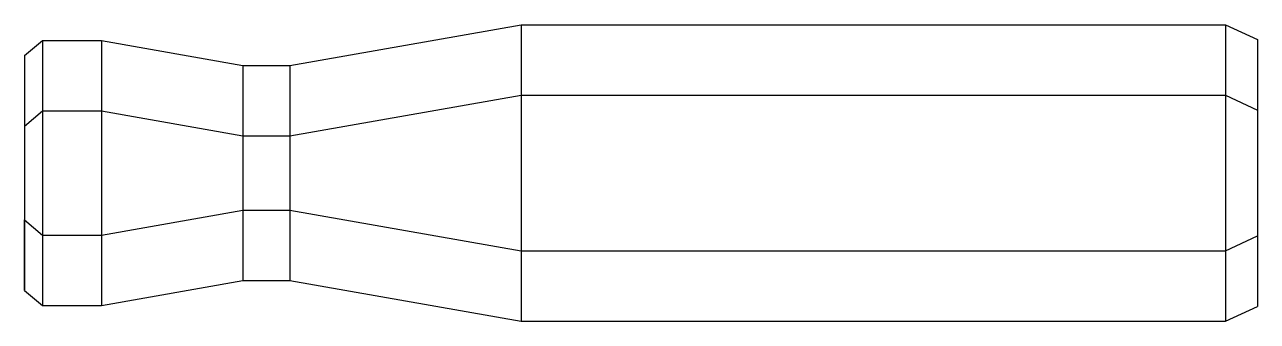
# Model space of a CAD drawing. Header units: inches. Extents: x 2.09 to 7.34, y 5.47 to 6.73.
import ezdxf

# ---------------------------------------------------------------- set-up
doc = ezdxf.new("R2010")
doc.units = ezdxf.units.IN
doc.header["$MEASUREMENT"] = 0
doc.layers.add('MANER', color=250, linetype='Continuous')

msp = doc.modelspace()

# ---------------------------------------------------------------- linework, layer by layer
at = {"layer": 'MANER'}
for p, q in [((3.2174, 6.5584), (4.2022, 6.732)), ((4.2022, 6.732), (7.2022, 6.732)), ((4.2022, 6.732), (4.2022, 5.4689)), ((7.2022, 6.732), (7.3381, 6.6686)), ((7.2022, 6.732), (7.2022, 5.4689)), ((7.3381, 6.6686), (7.3381, 5.5323)), ((2.0876, 6.6005), (2.1642, 6.6647)), ((2.1642, 6.6647), (2.4142, 6.6647)), ((2.1642, 6.6647), (2.1642, 5.5362)), ((2.4142, 6.6647), (3.0174, 6.5584)), ((2.4142, 6.6647), (2.4142, 5.5362)), ((2.0876, 6.6005), (2.0876, 5.6005)), ((3.0174, 6.5584), (3.2174, 6.5584)), ((3.0174, 6.5584), (3.0174, 5.6425)), ((3.2174, 6.5584), (3.2174, 5.6425)), ((3.2174, 6.2584), (4.2022, 6.432)), ((4.2022, 6.432), (7.2022, 6.432)), ((7.2022, 6.432), (7.3381, 6.3686)), ((2.0876, 6.3005), (2.1642, 6.3647)), ((2.1642, 6.3647), (2.4142, 6.3647)), ((2.4142, 6.3647), (3.0174, 6.2584)), ((3.0174, 6.2584), (3.2174, 6.2584)), ((2.4142, 5.8362), (3.0174, 5.9425)), ((3.0174, 5.9425), (3.2174, 5.9425)), ((3.2174, 5.9425), (4.2022, 5.7689)), ((2.0876, 5.6005), (2.0876, 5.9005)), ((2.0876, 5.9005), (2.1642, 5.8362)), ((2.1642, 5.8362), (2.4142, 5.8362)), ((7.2022, 5.7689), (7.3381, 5.8323)), ((4.2022, 5.7689), (7.2022, 5.7689)), ((2.4142, 5.5362), (3.0174, 5.6425)), ((3.0174, 5.6425), (3.2174, 5.6425)), ((3.2174, 5.6425), (4.2022, 5.4689)), ((2.0876, 5.6005), (2.1642, 5.5362)), ((2.1642, 5.5362), (2.4142, 5.5362)), ((7.2022, 5.4689), (7.3381, 5.5323)), ((4.2022, 5.4689), (7.2022, 5.4689))]:
    msp.add_line(p, q, dxfattribs=at)

doc.saveas('drawing.dxf')
